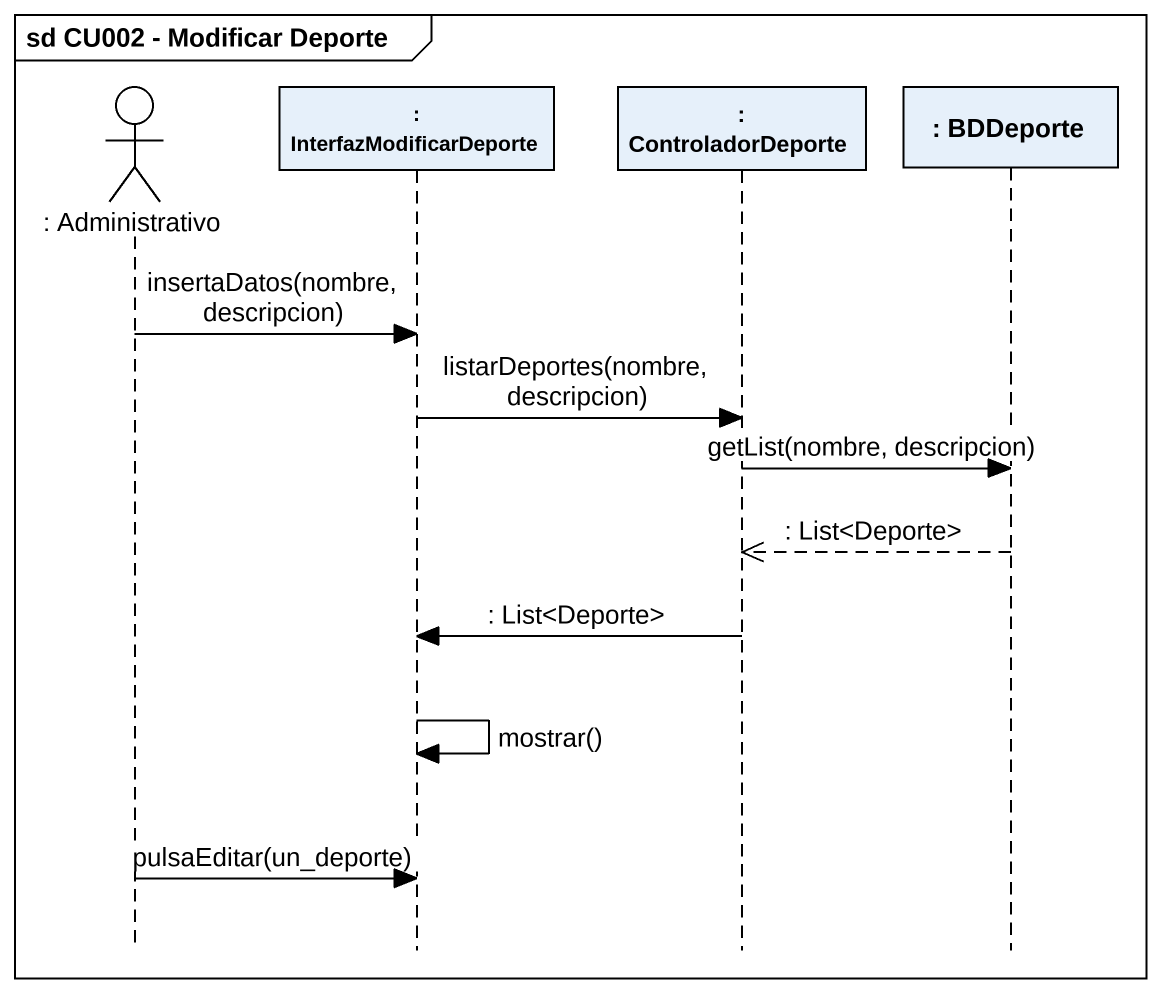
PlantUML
@startuml
mainframe sd CU002 - Modificar Deporte
hide footbox
actor ": Administrativo" as Administrativo
participant ": InterfazModificarDeporte" as InterfazModificarDeporte
participant ": ControladorDeporte" as ControladorDeporte
participant ": BDDeporte" as BDDeporte

Administrativo -> InterfazModificarDeporte : insertaDatos(nombre, descripcion)
InterfazModificarDeporte -> ControladorDeporte : listarDeportes(nombre, descripcion)
ControladorDeporte -> BDDeporte : getList(nombre, descripcion)
BDDeporte -->> ControladorDeporte : : List<Deporte>
ControladorDeporte -> InterfazModificarDeporte : : List<Deporte>
InterfazModificarDeporte -> InterfazModificarDeporte : mostrar()
Administrativo -> InterfazModificarDeporte : pulsaEditar(un_deporte)
@enduml
